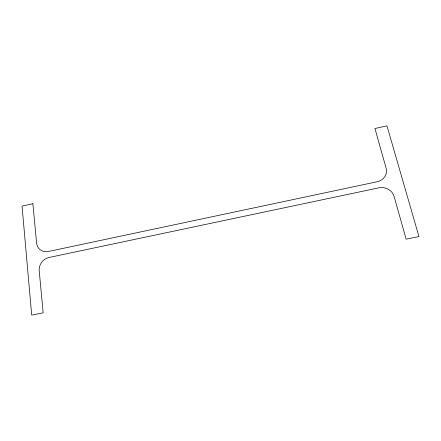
<?xml version="1.0" encoding="UTF-8"?>
<svg xmlns="http://www.w3.org/2000/svg" width="441" height="441" viewBox="0 0 441 441"><rect width="100%" height="100%" fill="white"/><g stroke="black" fill="none" stroke-linecap="round" stroke-linejoin="round"><path stroke-width="0.66" d="M32.888 203.714L22.05 206.101L31.702 315.139L43.168 312.812L39.205 270.757A11.709 10.518 -52.8 0 1 48.995 257.489L378.957 187.811A12.458 11.455 10.3 0 1 394.089 196.427L406.139 239.154L418.95 236.558L386.966 125.861L374.933 128.507L386.14 168.247A12.232 11.163 6 0 1 377.281 181.725L48.4 251.486A11.494 10.27 -49.3 0 1 36.586 242.974L32.888 203.714"/></g></svg>
